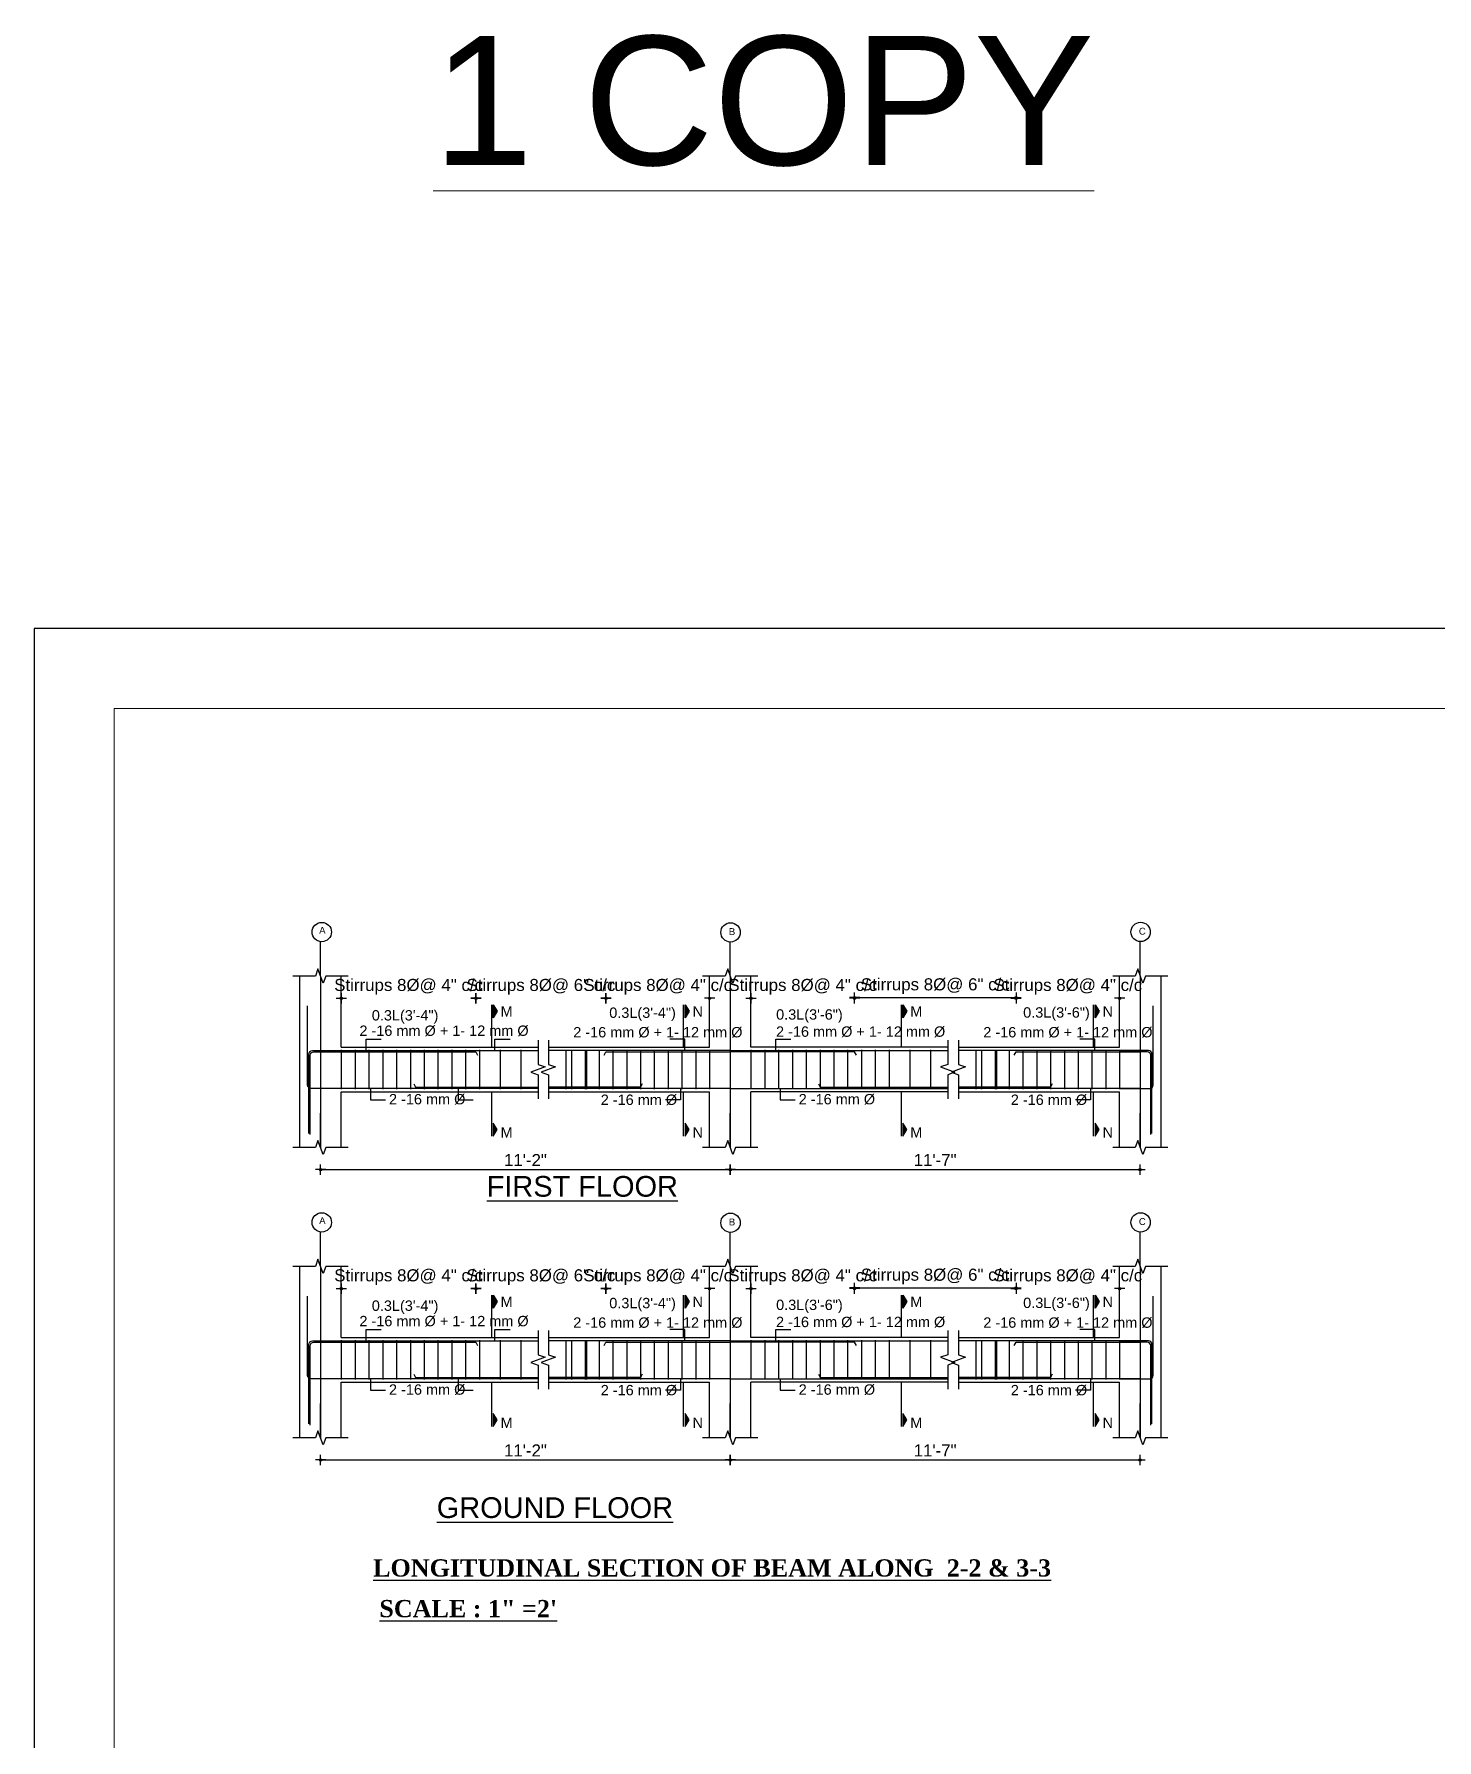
# Model space of a CAD drawing. Header units: inches. Extents: x 10143 to 23587, y -150 to 2442.
# Drawn here: x 13632 to 14444, y 1453 to 2442 of the extents above; entities that cross this region are included whole.
import ezdxf
from ezdxf.enums import TextEntityAlignment as Align

# ---------------------------------------------------------------- set-up
doc = ezdxf.new("R2010")
doc.units = ezdxf.units.IN
doc.header["$LTSCALE"] = 0.5
doc.header["$MEASUREMENT"] = 0
doc.header["$PDMODE"] = 66
doc.layers.add('DIMENSION', color=5, linetype='Continuous')
doc.layers.add('ELE1', color=3, linetype='Continuous', lineweight=9)
doc.layers.add('TEXT', color=220, linetype='Continuous', lineweight=9)
doc.styles.add('1.8', font='times.ttf', dxfattribs={"width": 0.8, "height": 6})
doc.styles.add('style1', font='arial.ttf', dxfattribs={"height": 7})
doc.dimstyles.new('1.4', dxfattribs={"dimscale": 0, "dimtxt": 6, "dimasz": 0.5, "dimexe": 2, "dimexo": 9, "dimgap": 2, "dimtad": 1, "dimdec": 0, "dimlfac": 0.5, "dimzin": 3, "dimdsep": 46, "dimlunit": 4, "dimtxsty": '1.8', "dimblk": 'DIM', "dimcen": 3, "dimdle": 3, "dimse1": 1, "dimse2": 1, "dimclrd": 256, "dimclre": 256, "dimclrt": 7, "dimadec": 1, "dimazin": 2, "dimtfac": 1, "dimtdec": 0, "dimtix": 1, "dimtofl": 0, "dimtmove": 2, "dimatfit": 3, "dimldrblk": 'ARW', "dimfxl": 2, "dimfrac": 2, "dimtolj": 2, "dimtzin": 0, "dimarcsym": 0})

# ---------------------------------------------------------------- blocks, each defined once
blk = doc.blocks.new('DIM')
at = {"layer": 'DIMENSION'}
h = blk.add_hatch(color=256, dxfattribs=at)
h.paths.add_polyline_path([(0, 1.3), (0, 0), (1.3, 0, 0.414214)])
h.paths.add_polyline_path([(1.3, 0), (0, 0), (0, -1.3, 0.414214)])
h.paths.add_polyline_path([(0, 0), (-1.3, 0, 0.414214), (0, -1.3)])
h.paths.add_polyline_path([(0, 1.3, 0.414214), (-1.3, 0), (0, 0)])
for p, q in [((-6, 0), (6, 0)), ((0, 6), (0, -6))]:
    blk.add_line(p, q, dxfattribs=at)
blk.add_circle((0, 0), 1.28, dxfattribs=at)
blk = doc.blocks.new('*D1229')
at = {"lineweight": -2, "transparency": 16777216}
for p, q in [((13809.04, 1714.93), (13808.54, 1714.93)), ((13888.04, 1714.93), (13888.54, 1714.93))]:
    blk.add_line(p, q, dxfattribs=at)
at = {"layer": 'Defpoints', "color": 0, "transparency": 16777216}
for p in [(13887.54, 1714.93), (13809.54, 1702.96), (13887.54, 1698.39)]:
    blk.add_point(p, dxfattribs=at)
at = {"lineweight": -2, "transparency": 16777216, "xscale": 0.5, "yscale": 0.5, "zscale": 0.5}
blk.add_blockref('DIM', (13809.54, 1714.93), dxfattribs=at)
at = {"lineweight": -2, "transparency": 16777216, "xscale": 0.5, "yscale": 0.5, "zscale": 0.5, "rotation": 180}
blk.add_blockref('DIM', (13887.54, 1714.93), dxfattribs=at)
at = {"color": 7, "transparency": 16777216, "insert": (13848.54, 1721.59), "char_height": 7, "attachment_point": 5, "style": 'style1'}
blk.add_mtext('\\A2;Stirrups 8%%C@ 4" c/c', dxfattribs=at)
blk = doc.blocks.new('ARW')
at = {"layer": 'DIMENSION'}
blk.add_lwpolyline([(-0.5, 0, 0, 3, 0), (-5.5, 0, 0, 0, 0), (-0.5, 0, 0, 0, 0)], format="xyseb", dxfattribs=at)
blk = doc.blocks.new('*D1230')
at = {"lineweight": -2, "transparency": 16777216}
for p, q in [((13887.04, 1714.93), (13886.54, 1714.93)), ((13963.39, 1714.93), (13963.89, 1714.93))]:
    blk.add_line(p, q, dxfattribs=at)
at = {"layer": 'Defpoints', "color": 0, "transparency": 16777216}
for p in [(13962.89, 1714.93), (13887.54, 1698.39), (13962.89, 1683.88)]:
    blk.add_point(p, dxfattribs=at)
at = {"lineweight": -2, "transparency": 16777216, "xscale": 0.5, "yscale": 0.5, "zscale": 0.5}
blk.add_blockref('DIM', (13887.54, 1714.93), dxfattribs=at)
at = {"lineweight": -2, "transparency": 16777216, "xscale": 0.5, "yscale": 0.5, "zscale": 0.5, "rotation": 180}
blk.add_blockref('DIM', (13962.89, 1714.93), dxfattribs=at)
at = {"color": 7, "transparency": 16777216, "insert": (13925.22, 1721.59), "char_height": 7, "attachment_point": 5, "style": 'style1'}
blk.add_mtext('\\A2;Stirrups 8%%C@ 6" c/c', dxfattribs=at)
blk = doc.blocks.new('*D1231')
at = {"lineweight": -2, "transparency": 16777216}
for p, q in [((13962.39, 1714.93), (13961.89, 1714.93)), ((14023.39, 1714.93), (14023.89, 1714.93))]:
    blk.add_line(p, q, dxfattribs=at)
at = {"layer": 'Defpoints', "color": 0, "transparency": 16777216}
for p in [(14022.89, 1714.93), (14022.89, 1701.39), (13962.89, 1683.88)]:
    blk.add_point(p, dxfattribs=at)
at = {"lineweight": -2, "transparency": 16777216, "xscale": 0.5, "yscale": 0.5, "zscale": 0.5}
blk.add_blockref('DIM', (13962.89, 1714.93), dxfattribs=at)
at = {"lineweight": -2, "transparency": 16777216, "xscale": 0.5, "yscale": 0.5, "zscale": 0.5, "rotation": 180}
blk.add_blockref('DIM', (14022.89, 1714.93), dxfattribs=at)
at = {"color": 7, "transparency": 16777216, "insert": (13992.89, 1721.59), "char_height": 7, "attachment_point": 5, "style": 'style1'}
blk.add_mtext('\\A2;Stirrups 8%%C@ 4" c/c', dxfattribs=at)
blk = doc.blocks.new('*D1232')
at = {"lineweight": -2, "transparency": 16777216}
for p, q in [((14046.39, 1714.93), (14045.89, 1714.93)), ((14107.39, 1714.93), (14107.89, 1714.93))]:
    blk.add_line(p, q, dxfattribs=at)
at = {"layer": 'Defpoints', "color": 0, "transparency": 16777216}
for p in [(14046.89, 1714.93), (14046.89, 1701.39), (14106.89, 1683.88)]:
    blk.add_point(p, dxfattribs=at)
at = {"lineweight": -2, "transparency": 16777216, "xscale": 0.5, "yscale": 0.5, "zscale": 0.5}
blk.add_blockref('DIM', (14046.89, 1714.93), dxfattribs=at)
at = {"lineweight": -2, "transparency": 16777216, "xscale": 0.5, "yscale": 0.5, "zscale": 0.5, "rotation": 180}
blk.add_blockref('DIM', (14106.89, 1714.93), dxfattribs=at)
at = {"color": 7, "transparency": 16777216, "insert": (14076.89, 1721.59), "char_height": 7, "attachment_point": 5, "style": 'style1'}
blk.add_mtext('\\A2;Stirrups 8%%C@ 4" c/c', dxfattribs=at)
blk = doc.blocks.new('*D1233')
at = {"lineweight": -2, "transparency": 16777216}
for p, q in [((14199.96, 1714.93), (14199.46, 1714.93)), ((14260.96, 1714.93), (14261.46, 1714.93))]:
    blk.add_line(p, q, dxfattribs=at)
at = {"layer": 'Defpoints', "color": 0, "transparency": 16777216}
for p in [(14260.46, 1714.93), (14260.46, 1701.39), (14200.46, 1683.88)]:
    blk.add_point(p, dxfattribs=at)
at = {"lineweight": -2, "transparency": 16777216, "xscale": 0.5, "yscale": 0.5, "zscale": 0.5}
blk.add_blockref('DIM', (14200.46, 1714.93), dxfattribs=at)
at = {"lineweight": -2, "transparency": 16777216, "xscale": 0.5, "yscale": 0.5, "zscale": 0.5, "rotation": 180}
blk.add_blockref('DIM', (14260.46, 1714.93), dxfattribs=at)
at = {"color": 7, "transparency": 16777216, "insert": (14230.46, 1721.59), "char_height": 7, "attachment_point": 5, "style": 'style1'}
blk.add_mtext('\\A2;Stirrups 8%%C@ 4" c/c', dxfattribs=at)
blk = doc.blocks.new('*D1241')
at = {"lineweight": -2, "transparency": 16777216}
blk.add_line((14107.39, 1715.3), (14199.96, 1715.3), dxfattribs=at)
at = {"layer": 'Defpoints', "color": 0, "transparency": 16777216}
for p in [(14200.46, 1715.3), (14106.89, 1683.88), (14200.46, 1683.88)]:
    blk.add_point(p, dxfattribs=at)
at = {"lineweight": -2, "transparency": 16777216, "xscale": 0.5, "yscale": 0.5, "zscale": 0.5, "rotation": 180}
blk.add_blockref('DIM', (14106.89, 1715.3), dxfattribs=at)
at = {"lineweight": -2, "transparency": 16777216, "xscale": 0.5, "yscale": 0.5, "zscale": 0.5}
blk.add_blockref('DIM', (14200.46, 1715.3), dxfattribs=at)
at = {"color": 7, "transparency": 16777216, "insert": (14153.68, 1721.96), "char_height": 7, "attachment_point": 5, "style": 'style1'}
blk.add_mtext('\\A2;Stirrups 8%%C@ 6" c/c', dxfattribs=at)
blk = doc.blocks.new('*D1234')
at = {"lineweight": -2, "transparency": 16777216}
blk.add_line((13798.04, 1615.62), (14034.39, 1615.62), dxfattribs=at)
at = {"layer": 'Defpoints', "color": 0, "transparency": 16777216}
for p in [(13797.54, 1628.44), (14034.89, 1628.44), (14034.89, 1615.62)]:
    blk.add_point(p, dxfattribs=at)
at = {"lineweight": -2, "transparency": 16777216, "xscale": 0.5, "yscale": 0.5, "zscale": 0.5, "rotation": 180}
blk.add_blockref('DIM', (13797.54, 1615.62), dxfattribs=at)
at = {"lineweight": -2, "transparency": 16777216, "xscale": 0.5, "yscale": 0.5, "zscale": 0.5}
blk.add_blockref('DIM', (14034.89, 1615.62), dxfattribs=at)
at = {"color": 7, "transparency": 16777216, "insert": (13916.22, 1621.14), "char_height": 7, "attachment_point": 5, "style": 'style1'}
blk.add_mtext('\\A2;11\'-2"', dxfattribs=at)
blk = doc.blocks.new('*D1235')
at = {"lineweight": -2, "transparency": 16777216}
blk.add_line((14035.39, 1615.62), (14271.75, 1615.62), dxfattribs=at)
at = {"layer": 'Defpoints', "color": 0, "transparency": 16777216}
for p in [(14034.89, 1628.44), (14272.25, 1628.44), (14272.25, 1615.62)]:
    blk.add_point(p, dxfattribs=at)
at = {"lineweight": -2, "transparency": 16777216, "xscale": 0.5, "yscale": 0.5, "zscale": 0.5, "rotation": 180}
blk.add_blockref('DIM', (14034.89, 1615.62), dxfattribs=at)
at = {"lineweight": -2, "transparency": 16777216, "xscale": 0.5, "yscale": 0.5, "zscale": 0.5}
blk.add_blockref('DIM', (14272.25, 1615.62), dxfattribs=at)
at = {"color": 7, "transparency": 16777216, "insert": (14153.57, 1621.14), "char_height": 7, "attachment_point": 5, "style": 'style1'}
blk.add_mtext('\\A2;11\'-7"', dxfattribs=at)
blk = doc.blocks.new('*D1236')
at = {"lineweight": -2, "transparency": 16777216}
for p, q in [((13809.04, 1883.23), (13808.54, 1883.23)), ((13888.04, 1883.23), (13888.54, 1883.23))]:
    blk.add_line(p, q, dxfattribs=at)
at = {"layer": 'Defpoints', "color": 0, "transparency": 16777216}
for p in [(13887.54, 1883.23), (13809.54, 1871.25), (13887.54, 1866.68)]:
    blk.add_point(p, dxfattribs=at)
at = {"lineweight": -2, "transparency": 16777216, "xscale": 0.5, "yscale": 0.5, "zscale": 0.5}
blk.add_blockref('DIM', (13809.54, 1883.23), dxfattribs=at)
at = {"lineweight": -2, "transparency": 16777216, "xscale": 0.5, "yscale": 0.5, "zscale": 0.5, "rotation": 180}
blk.add_blockref('DIM', (13887.54, 1883.23), dxfattribs=at)
at = {"color": 7, "transparency": 16777216, "insert": (13848.54, 1889.88), "char_height": 7, "attachment_point": 5, "style": 'style1'}
blk.add_mtext('\\A2;Stirrups 8%%C@ 4" c/c', dxfattribs=at)
blk = doc.blocks.new('*D1237')
at = {"lineweight": -2, "transparency": 16777216}
for p, q in [((13887.04, 1883.23), (13886.54, 1883.23)), ((13963.39, 1883.23), (13963.89, 1883.23))]:
    blk.add_line(p, q, dxfattribs=at)
at = {"layer": 'Defpoints', "color": 0, "transparency": 16777216}
for p in [(13962.89, 1883.23), (13887.54, 1866.68), (13962.89, 1852.17)]:
    blk.add_point(p, dxfattribs=at)
at = {"lineweight": -2, "transparency": 16777216, "xscale": 0.5, "yscale": 0.5, "zscale": 0.5}
blk.add_blockref('DIM', (13887.54, 1883.23), dxfattribs=at)
at = {"lineweight": -2, "transparency": 16777216, "xscale": 0.5, "yscale": 0.5, "zscale": 0.5, "rotation": 180}
blk.add_blockref('DIM', (13962.89, 1883.23), dxfattribs=at)
at = {"color": 7, "transparency": 16777216, "insert": (13925.22, 1889.88), "char_height": 7, "attachment_point": 5, "style": 'style1'}
blk.add_mtext('\\A2;Stirrups 8%%C@ 6" c/c', dxfattribs=at)
blk = doc.blocks.new('*D1238')
at = {"lineweight": -2, "transparency": 16777216}
for p, q in [((13962.39, 1883.23), (13961.89, 1883.23)), ((14023.39, 1883.23), (14023.89, 1883.23))]:
    blk.add_line(p, q, dxfattribs=at)
at = {"layer": 'Defpoints', "color": 0, "transparency": 16777216}
for p in [(14022.89, 1883.23), (14022.89, 1869.68), (13962.89, 1852.17)]:
    blk.add_point(p, dxfattribs=at)
at = {"lineweight": -2, "transparency": 16777216, "xscale": 0.5, "yscale": 0.5, "zscale": 0.5}
blk.add_blockref('DIM', (13962.89, 1883.23), dxfattribs=at)
at = {"lineweight": -2, "transparency": 16777216, "xscale": 0.5, "yscale": 0.5, "zscale": 0.5, "rotation": 180}
blk.add_blockref('DIM', (14022.89, 1883.23), dxfattribs=at)
at = {"color": 7, "transparency": 16777216, "insert": (13992.89, 1889.88), "char_height": 7, "attachment_point": 5, "style": 'style1'}
blk.add_mtext('\\A2;Stirrups 8%%C@ 4" c/c', dxfattribs=at)
blk = doc.blocks.new('*D1239')
at = {"lineweight": -2, "transparency": 16777216}
for p, q in [((14046.39, 1883.23), (14045.89, 1883.23)), ((14107.39, 1883.23), (14107.89, 1883.23))]:
    blk.add_line(p, q, dxfattribs=at)
at = {"layer": 'Defpoints', "color": 0, "transparency": 16777216}
for p in [(14046.89, 1883.23), (14046.89, 1869.68), (14106.89, 1852.17)]:
    blk.add_point(p, dxfattribs=at)
at = {"lineweight": -2, "transparency": 16777216, "xscale": 0.5, "yscale": 0.5, "zscale": 0.5}
blk.add_blockref('DIM', (14046.89, 1883.23), dxfattribs=at)
at = {"lineweight": -2, "transparency": 16777216, "xscale": 0.5, "yscale": 0.5, "zscale": 0.5, "rotation": 180}
blk.add_blockref('DIM', (14106.89, 1883.23), dxfattribs=at)
at = {"color": 7, "transparency": 16777216, "insert": (14076.89, 1889.88), "char_height": 7, "attachment_point": 5, "style": 'style1'}
blk.add_mtext('\\A2;Stirrups 8%%C@ 4" c/c', dxfattribs=at)
blk = doc.blocks.new('*D1240')
at = {"lineweight": -2, "transparency": 16777216}
for p, q in [((14199.96, 1883.23), (14199.46, 1883.23)), ((14260.96, 1883.23), (14261.46, 1883.23))]:
    blk.add_line(p, q, dxfattribs=at)
at = {"layer": 'Defpoints', "color": 0, "transparency": 16777216}
for p in [(14260.46, 1883.23), (14260.46, 1869.68), (14200.46, 1852.17)]:
    blk.add_point(p, dxfattribs=at)
at = {"lineweight": -2, "transparency": 16777216, "xscale": 0.5, "yscale": 0.5, "zscale": 0.5}
blk.add_blockref('DIM', (14200.46, 1883.23), dxfattribs=at)
at = {"lineweight": -2, "transparency": 16777216, "xscale": 0.5, "yscale": 0.5, "zscale": 0.5, "rotation": 180}
blk.add_blockref('DIM', (14260.46, 1883.23), dxfattribs=at)
at = {"color": 7, "transparency": 16777216, "insert": (14230.46, 1889.88), "char_height": 7, "attachment_point": 5, "style": 'style1'}
blk.add_mtext('\\A2;Stirrups 8%%C@ 4" c/c', dxfattribs=at)
blk = doc.blocks.new('*D1242')
at = {"lineweight": -2, "transparency": 16777216}
blk.add_line((14107.39, 1883.6), (14199.96, 1883.6), dxfattribs=at)
at = {"layer": 'Defpoints', "color": 0, "transparency": 16777216}
for p in [(14200.46, 1883.6), (14106.89, 1852.17), (14200.46, 1852.17)]:
    blk.add_point(p, dxfattribs=at)
at = {"lineweight": -2, "transparency": 16777216, "xscale": 0.5, "yscale": 0.5, "zscale": 0.5, "rotation": 180}
blk.add_blockref('DIM', (14106.89, 1883.6), dxfattribs=at)
at = {"lineweight": -2, "transparency": 16777216, "xscale": 0.5, "yscale": 0.5, "zscale": 0.5}
blk.add_blockref('DIM', (14200.46, 1883.6), dxfattribs=at)
at = {"color": 7, "transparency": 16777216, "insert": (14153.68, 1890.25), "char_height": 7, "attachment_point": 5, "style": 'style1'}
blk.add_mtext('\\A2;Stirrups 8%%C@ 6" c/c', dxfattribs=at)
blk = doc.blocks.new('*D1243')
at = {"lineweight": -2, "transparency": 16777216}
blk.add_line((13798.04, 1783.92), (14034.39, 1783.92), dxfattribs=at)
at = {"layer": 'Defpoints', "color": 0, "transparency": 16777216}
for p in [(13797.54, 1796.73), (14034.89, 1796.73), (14034.89, 1783.92)]:
    blk.add_point(p, dxfattribs=at)
at = {"lineweight": -2, "transparency": 16777216, "xscale": 0.5, "yscale": 0.5, "zscale": 0.5, "rotation": 180}
blk.add_blockref('DIM', (13797.54, 1783.92), dxfattribs=at)
at = {"lineweight": -2, "transparency": 16777216, "xscale": 0.5, "yscale": 0.5, "zscale": 0.5}
blk.add_blockref('DIM', (14034.89, 1783.92), dxfattribs=at)
at = {"color": 7, "transparency": 16777216, "insert": (13916.22, 1789.43), "char_height": 7, "attachment_point": 5, "style": 'style1'}
blk.add_mtext('\\A2;11\'-2"', dxfattribs=at)
blk = doc.blocks.new('*D1244')
at = {"lineweight": -2, "transparency": 16777216}
blk.add_line((14035.39, 1783.92), (14271.75, 1783.92), dxfattribs=at)
at = {"layer": 'Defpoints', "color": 0, "transparency": 16777216}
for p in [(14034.89, 1796.73), (14272.25, 1796.73), (14272.25, 1783.92)]:
    blk.add_point(p, dxfattribs=at)
at = {"lineweight": -2, "transparency": 16777216, "xscale": 0.5, "yscale": 0.5, "zscale": 0.5, "rotation": 180}
blk.add_blockref('DIM', (14034.89, 1783.92), dxfattribs=at)
at = {"lineweight": -2, "transparency": 16777216, "xscale": 0.5, "yscale": 0.5, "zscale": 0.5}
blk.add_blockref('DIM', (14272.25, 1783.92), dxfattribs=at)
at = {"color": 7, "transparency": 16777216, "insert": (14153.57, 1789.43), "char_height": 7, "attachment_point": 5, "style": 'style1'}
blk.add_mtext('\\A2;11\'-7"', dxfattribs=at)

msp = doc.modelspace()

# ---------------------------------------------------------------- hatches: boundary and pattern name
for points in [[(13897.53, 1879.47), (13897.53, 1871.96), (13899.84, 1875.72)], [(14008.69, 1879.47), (14008.69, 1871.96), (14011, 1875.72)], [(14134.88, 1879.47), (14134.88, 1871.96), (14137.19, 1875.72)], [(14246.26, 1879.47), (14246.26, 1871.96), (14248.57, 1875.72)], [(13897.53, 1803.33), (13897.53, 1810.83), (13899.84, 1807.08)], [(14008.69, 1803.33), (14008.69, 1810.83), (14011, 1807.08)], [(14134.88, 1803.33), (14134.88, 1810.83), (14137.19, 1807.08)], [(14246.26, 1803.33), (14246.26, 1810.83), (14248.57, 1807.08)], [(13897.53, 1711.17), (13897.53, 1703.67), (13899.84, 1707.42)], [(14008.69, 1711.17), (14008.69, 1703.67), (14011, 1707.42)], [(14134.88, 1711.17), (14134.88, 1703.67), (14137.19, 1707.42)], [(14246.26, 1711.17), (14246.26, 1703.67), (14248.57, 1707.42)], [(13897.53, 1635.03), (13897.53, 1642.54), (13899.84, 1638.79)], [(14008.69, 1635.03), (14008.69, 1642.54), (14011, 1638.79)], [(14134.88, 1635.03), (14134.88, 1642.54), (14137.19, 1638.79)], [(14246.26, 1635.03), (14246.26, 1642.54), (14248.57, 1638.79)]]:
    msp.add_hatch(color=256).paths.add_polyline_path(points)

# ---------------------------------------------------------------- linework, layer by layer
for p, q in [((13797.54, 1896.09), (13797.54, 1916.04)), ((14034.89, 1896.09), (14034.89, 1916.04)), ((14272.46, 1896.09), (14272.46, 1916.04)), ((13785.54, 1828.92), (13785.54, 1896.09)), ((13797.54, 1896.09), (13797.54, 1796.73)), ((13809.54, 1854.92), (13809.54, 1896.09)), ((14022.89, 1854.92), (14022.89, 1896.09)), ((14034.89, 1896.09), (14034.89, 1796.73)), ((14046.89, 1854.92), (14046.89, 1896.09)), ((14260.46, 1854.92), (14260.46, 1896.09)), ((14272.46, 1896.09), (14272.46, 1796.73)), ((14284.46, 1852.17), (14284.46, 1896.09)), ((13896.68, 1854.92), (13896.68, 1879.42)), ((14007.84, 1854.92), (14007.84, 1879.42)), ((14134.03, 1854.92), (14134.03, 1879.42)), ((14245.4, 1854.92), (14245.4, 1879.42)), ((13809.54, 1854.92), (13923.54, 1854.92)), ((13809.54, 1853.32), (13809.54, 1830.52)), ((13817.54, 1853.32), (13817.54, 1830.52)), ((13825.54, 1853.32), (13825.54, 1830.52)), ((13833.54, 1853.32), (13833.54, 1830.52)), ((13841.54, 1853.32), (13841.54, 1830.52)), ((13849.54, 1853.32), (13849.54, 1830.52)), ((13857.54, 1853.32), (13857.54, 1830.52)), ((13865.54, 1853.32), (13865.54, 1830.52)), ((13873.54, 1853.32), (13873.54, 1830.52)), ((13881.54, 1853.32), (13881.54, 1830.52)), ((13889.54, 1853.32), (13889.54, 1830.52)), ((13901.54, 1853.32), (13901.54, 1830.52)), ((13913.54, 1853.32), (13913.54, 1830.52)), ((13929.54, 1854.92), (14022.89, 1854.92)), ((14034.89, 1852.92), (13929.54, 1852.92)), ((13939.54, 1853.32), (13939.54, 1830.52)), ((13942.89, 1853.32), (13942.89, 1830.52)), ((13950.89, 1853.32), (13950.89, 1830.52)), ((13951.54, 1853.32), (13951.54, 1830.52)), ((13958.89, 1853.32), (13958.89, 1830.52)), ((13966.89, 1853.32), (13966.89, 1830.52)), ((13974.89, 1853.32), (13974.89, 1830.52)), ((13982.89, 1853.32), (13982.89, 1830.52)), ((13990.89, 1853.32), (13990.89, 1830.52)), ((13998.89, 1853.32), (13998.89, 1830.52)), ((14006.89, 1853.32), (14006.89, 1830.52)), ((14014.89, 1853.32), (14014.89, 1830.52)), ((14022.89, 1853.32), (14022.89, 1830.52)), ((14034.89, 1852.92), (14160.89, 1852.92)), ((14160.89, 1854.92), (14046.89, 1854.92)), ((14046.89, 1853.32), (14046.89, 1830.52)), ((14054.89, 1853.32), (14054.89, 1830.52)), ((14062.89, 1853.32), (14062.89, 1830.52)), ((14070.89, 1853.32), (14070.89, 1830.52)), ((14078.89, 1853.32), (14078.89, 1830.52)), ((14086.89, 1853.32), (14086.89, 1830.52)), ((14094.89, 1853.32), (14094.89, 1830.52)), ((14102.89, 1853.32), (14102.89, 1830.52)), ((14110.89, 1853.32), (14110.89, 1830.52)), ((14118.89, 1853.32), (14118.89, 1830.52)), ((14126.89, 1853.32), (14126.89, 1830.52)), ((14138.89, 1853.32), (14138.89, 1830.52)), ((14150.89, 1853.32), (14150.89, 1830.52)), ((14167.11, 1854.92), (14260.46, 1854.92)), ((14272.46, 1852.92), (14167.11, 1852.92)), ((14177.11, 1853.32), (14177.11, 1830.52)), ((14180.46, 1853.32), (14180.46, 1830.52)), ((14188.46, 1853.32), (14188.46, 1830.52)), ((14189.11, 1853.32), (14189.11, 1830.52)), ((14196.46, 1853.32), (14196.46, 1830.52)), ((14204.46, 1853.32), (14204.46, 1830.52)), ((14212.46, 1853.32), (14212.46, 1830.52)), ((14220.46, 1853.32), (14220.46, 1830.52)), ((14228.46, 1853.32), (14228.46, 1830.52)), ((14236.46, 1853.32), (14236.46, 1830.52)), ((14244.46, 1853.32), (14244.46, 1830.52)), ((14252.46, 1853.32), (14252.46, 1830.52)), ((14260.46, 1853.32), (14260.46, 1830.52)), ((14284.46, 1796.73), (14284.46, 1852.17)), ((14034.89, 1830.92), (13929.54, 1830.92)), ((14034.89, 1830.92), (14160.89, 1830.92)), ((14272.46, 1830.92), (14167.11, 1830.92)), ((13785.54, 1796.73), (13785.54, 1828.92)), ((13809.54, 1796.73), (13809.54, 1828.92)), ((13809.54, 1828.92), (13923.54, 1828.92)), ((13896.68, 1803.38), (13896.68, 1828.92)), ((13929.54, 1828.92), (14022.89, 1828.92)), ((14007.84, 1803.38), (14007.84, 1828.92)), ((14022.89, 1796.73), (14022.89, 1828.92)), ((14160.89, 1828.92), (14046.89, 1828.92)), ((14046.89, 1796.73), (14046.89, 1828.92)), ((14134.03, 1803.38), (14134.03, 1828.92)), ((14167.11, 1828.92), (14260.46, 1828.92)), ((14245.4, 1803.38), (14245.4, 1828.92)), ((14260.46, 1796.73), (14260.46, 1828.92)), ((13797.54, 1796.73), (13797.54, 1816.68)), ((14034.89, 1796.73), (14034.89, 1816.68)), ((14272.46, 1796.73), (14272.46, 1816.68)), ((13797.54, 1727.79), (13797.54, 1747.74)), ((14034.89, 1727.79), (14034.89, 1747.74)), ((14272.46, 1727.79), (14272.46, 1747.74)), ((13785.54, 1660.63), (13785.54, 1727.79)), ((13797.54, 1727.79), (13797.54, 1628.44)), ((13809.54, 1686.63), (13809.54, 1727.79)), ((14022.89, 1686.63), (14022.89, 1727.79)), ((14034.89, 1727.79), (14034.89, 1628.44)), ((14046.89, 1686.63), (14046.89, 1727.79)), ((14260.46, 1686.63), (14260.46, 1727.79)), ((14272.46, 1727.79), (14272.46, 1628.44)), ((14284.46, 1683.88), (14284.46, 1727.79)), ((13896.68, 1686.63), (13896.68, 1711.12)), ((14007.84, 1686.63), (14007.84, 1711.12)), ((14134.03, 1686.63), (14134.03, 1711.12)), ((14245.4, 1686.63), (14245.4, 1711.12)), ((13809.54, 1686.63), (13923.54, 1686.63)), ((13809.54, 1685.03), (13809.54, 1662.23)), ((13817.54, 1685.03), (13817.54, 1662.23)), ((13825.54, 1685.03), (13825.54, 1662.23)), ((13833.54, 1685.03), (13833.54, 1662.23)), ((13841.54, 1685.03), (13841.54, 1662.23)), ((13849.54, 1685.03), (13849.54, 1662.23)), ((13857.54, 1685.03), (13857.54, 1662.23)), ((13865.54, 1685.03), (13865.54, 1662.23)), ((13873.54, 1685.03), (13873.54, 1662.23)), ((13881.54, 1685.03), (13881.54, 1662.23)), ((13889.54, 1685.03), (13889.54, 1662.23)), ((13901.54, 1685.03), (13901.54, 1662.23)), ((13913.54, 1685.03), (13913.54, 1662.23)), ((13929.54, 1686.63), (14022.89, 1686.63)), ((14034.89, 1684.63), (13929.54, 1684.63)), ((13939.54, 1685.03), (13939.54, 1662.23)), ((13942.89, 1685.03), (13942.89, 1662.23)), ((13950.89, 1685.03), (13950.89, 1662.23)), ((13951.54, 1685.03), (13951.54, 1662.23)), ((13958.89, 1685.03), (13958.89, 1662.23)), ((13966.89, 1685.03), (13966.89, 1662.23)), ((13974.89, 1685.03), (13974.89, 1662.23)), ((13982.89, 1685.03), (13982.89, 1662.23)), ((13990.89, 1685.03), (13990.89, 1662.23)), ((13998.89, 1685.03), (13998.89, 1662.23)), ((14006.89, 1685.03), (14006.89, 1662.23)), ((14014.89, 1685.03), (14014.89, 1662.23)), ((14022.89, 1685.03), (14022.89, 1662.23)), ((14034.89, 1684.63), (14160.89, 1684.63)), ((14160.89, 1686.63), (14046.89, 1686.63)), ((14046.89, 1685.03), (14046.89, 1662.23)), ((14054.89, 1685.03), (14054.89, 1662.23)), ((14062.89, 1685.03), (14062.89, 1662.23)), ((14070.89, 1685.03), (14070.89, 1662.23)), ((14078.89, 1685.03), (14078.89, 1662.23)), ((14086.89, 1685.03), (14086.89, 1662.23)), ((14094.89, 1685.03), (14094.89, 1662.23)), ((14102.89, 1685.03), (14102.89, 1662.23)), ((14110.89, 1685.03), (14110.89, 1662.23)), ((14118.89, 1685.03), (14118.89, 1662.23)), ((14126.89, 1685.03), (14126.89, 1662.23)), ((14138.89, 1685.03), (14138.89, 1662.23)), ((14150.89, 1685.03), (14150.89, 1662.23)), ((14167.11, 1686.63), (14260.46, 1686.63)), ((14272.46, 1684.63), (14167.11, 1684.63)), ((14177.11, 1685.03), (14177.11, 1662.23)), ((14180.46, 1685.03), (14180.46, 1662.23)), ((14188.46, 1685.03), (14188.46, 1662.23)), ((14189.11, 1685.03), (14189.11, 1662.23)), ((14196.46, 1685.03), (14196.46, 1662.23)), ((14204.46, 1685.03), (14204.46, 1662.23)), ((14212.46, 1685.03), (14212.46, 1662.23)), ((14220.46, 1685.03), (14220.46, 1662.23)), ((14228.46, 1685.03), (14228.46, 1662.23)), ((14236.46, 1685.03), (14236.46, 1662.23)), ((14244.46, 1685.03), (14244.46, 1662.23)), ((14252.46, 1685.03), (14252.46, 1662.23)), ((14260.46, 1685.03), (14260.46, 1662.23)), ((14284.46, 1628.44), (14284.46, 1683.88)), ((14034.89, 1662.63), (13929.54, 1662.63)), ((14034.89, 1662.63), (14160.89, 1662.63)), ((14272.46, 1662.63), (14167.11, 1662.63)), ((13785.54, 1628.44), (13785.54, 1660.63)), ((13809.54, 1628.44), (13809.54, 1660.63)), ((13809.54, 1660.63), (13923.54, 1660.63)), ((13896.68, 1635.08), (13896.68, 1660.63)), ((13929.54, 1660.63), (14022.89, 1660.63)), ((14007.84, 1635.08), (14007.84, 1660.63)), ((14022.89, 1628.44), (14022.89, 1660.63)), ((14160.89, 1660.63), (14046.89, 1660.63)), ((14046.89, 1628.44), (14046.89, 1660.63)), ((14134.03, 1635.08), (14134.03, 1660.63)), ((14167.11, 1660.63), (14260.46, 1660.63)), ((14245.4, 1635.08), (14245.4, 1660.63)), ((14260.46, 1628.44), (14260.46, 1660.63)), ((13797.54, 1628.44), (13797.54, 1648.39)), ((14034.89, 1628.44), (14034.89, 1648.39)), ((14272.46, 1628.44), (14272.46, 1648.39))]:
    msp.add_line(p, q)
for points in [[(13813.54, 1896.09), (13800.54, 1896.09), (13799.04, 1891.96), (13796.04, 1900.21), (13794.54, 1896.09), (13781.54, 1896.09)], [(14050.89, 1896.09), (14037.89, 1896.09), (14036.39, 1891.96), (14033.39, 1900.21), (14031.89, 1896.09), (14018.89, 1896.09)], [(14288.46, 1896.09), (14275.46, 1896.09), (14273.96, 1891.96), (14270.96, 1900.21), (14269.46, 1896.09), (14256.46, 1896.09)], [(13897.53, 1871.96), (13897.53, 1879.47), (13899.84, 1875.72), (13897.53, 1871.96)], [(14008.69, 1871.96), (14008.69, 1879.47), (14011, 1875.72), (14008.69, 1871.96)], [(14134.88, 1871.96), (14134.88, 1879.47), (14137.19, 1875.72), (14134.88, 1871.96)], [(14246.26, 1871.96), (14246.26, 1879.47), (14248.57, 1875.72), (14246.26, 1871.96)], [(13923.54, 1858.92), (13923.54, 1844.92), (13927.66, 1843.42), (13919.42, 1840.42), (13923.54, 1838.92), (13923.54, 1824.92)], [(13923.54, 1858.92), (13923.54, 1844.92), (13927.66, 1843.42), (13919.42, 1840.42), (13923.54, 1838.92), (13923.54, 1824.92)], [(13929.54, 1858.92), (13929.54, 1844.92), (13933.66, 1843.42), (13925.42, 1840.42), (13929.54, 1838.92), (13929.54, 1824.92)], [(13929.54, 1858.92), (13929.54, 1844.92), (13933.66, 1843.42), (13925.42, 1840.42), (13929.54, 1838.92), (13929.54, 1824.92)], [(14160.89, 1858.92), (14160.89, 1844.92), (14156.77, 1843.42), (14165.02, 1840.42), (14160.89, 1838.92), (14160.89, 1824.92)], [(14160.89, 1858.92), (14160.89, 1844.92), (14156.77, 1843.42), (14165.02, 1840.42), (14160.89, 1838.92), (14160.89, 1824.92)], [(14167.11, 1858.92), (14167.11, 1844.92), (14171.23, 1843.42), (14162.99, 1840.42), (14167.11, 1838.92), (14167.11, 1824.92)], [(14167.11, 1858.92), (14167.11, 1844.92), (14171.23, 1843.42), (14162.99, 1840.42), (14167.11, 1838.92), (14167.11, 1824.92)], [(13797.54, 1852.92), (13923.54, 1852.92)], [(13797.54, 1852.17), (13887.54, 1852.17), (13888.5, 1850.17)], [(13961.85, 1850.17), (13962.89, 1852.17), (14034.89, 1852.17)], [(14107.94, 1850.17), (14106.89, 1852.17), (14034.89, 1852.17)], [(14199.42, 1850.17), (14200.46, 1852.17), (14272.46, 1852.17)], [(13923.54, 1830.92), (13797.54, 1830.92)], [(13851.59, 1833.67), (13852.54, 1831.67), (13923.54, 1831.67)], [(13983.85, 1833.67), (13982.89, 1831.67), (13929.54, 1831.67)], [(14085.94, 1833.67), (14086.89, 1831.67), (14160.89, 1831.67)], [(14221.42, 1833.67), (14220.46, 1831.67), (14167.11, 1831.67)], [(13897.53, 1810.83), (13897.53, 1803.33), (13899.84, 1807.08), (13897.53, 1810.83)], [(14008.69, 1810.83), (14008.69, 1803.33), (14011, 1807.08), (14008.69, 1810.83)], [(14134.88, 1810.83), (14134.88, 1803.33), (14137.19, 1807.08), (14134.88, 1810.83)], [(14246.26, 1810.83), (14246.26, 1803.33), (14248.57, 1807.08), (14246.26, 1810.83)], [(13813.54, 1796.73), (13800.54, 1796.73), (13799.04, 1792.61), (13796.04, 1800.85), (13794.54, 1796.73), (13781.54, 1796.73)], [(14050.89, 1796.73), (14037.89, 1796.73), (14036.39, 1792.61), (14033.39, 1800.85), (14031.89, 1796.73), (14018.89, 1796.73)], [(14288.46, 1796.73), (14275.46, 1796.73), (14273.96, 1792.61), (14270.96, 1800.85), (14269.46, 1796.73), (14256.46, 1796.73)], [(13813.54, 1727.79), (13800.54, 1727.79), (13799.04, 1723.67), (13796.04, 1731.91), (13794.54, 1727.79), (13781.54, 1727.79)], [(14050.89, 1727.79), (14037.89, 1727.79), (14036.39, 1723.67), (14033.39, 1731.91), (14031.89, 1727.79), (14018.89, 1727.79)], [(14288.46, 1727.79), (14275.46, 1727.79), (14273.96, 1723.67), (14270.96, 1731.91), (14269.46, 1727.79), (14256.46, 1727.79)], [(13897.53, 1703.67), (13897.53, 1711.17), (13899.84, 1707.42), (13897.53, 1703.67)], [(14008.69, 1703.67), (14008.69, 1711.17), (14011, 1707.42), (14008.69, 1703.67)], [(14134.88, 1703.67), (14134.88, 1711.17), (14137.19, 1707.42), (14134.88, 1703.67)], [(14246.26, 1703.67), (14246.26, 1711.17), (14248.57, 1707.42), (14246.26, 1703.67)], [(13923.54, 1690.63), (13923.54, 1676.63), (13927.66, 1675.13), (13919.42, 1672.13), (13923.54, 1670.63), (13923.54, 1656.63)], [(13923.54, 1690.63), (13923.54, 1676.63), (13927.66, 1675.13), (13919.42, 1672.13), (13923.54, 1670.63), (13923.54, 1656.63)], [(13929.54, 1690.63), (13929.54, 1676.63), (13933.66, 1675.13), (13925.42, 1672.13), (13929.54, 1670.63), (13929.54, 1656.63)], [(13929.54, 1690.63), (13929.54, 1676.63), (13933.66, 1675.13), (13925.42, 1672.13), (13929.54, 1670.63), (13929.54, 1656.63)], [(14160.89, 1690.63), (14160.89, 1676.63), (14156.77, 1675.13), (14165.02, 1672.13), (14160.89, 1670.63), (14160.89, 1656.63)], [(14160.89, 1690.63), (14160.89, 1676.63), (14156.77, 1675.13), (14165.02, 1672.13), (14160.89, 1670.63), (14160.89, 1656.63)], [(14167.11, 1690.63), (14167.11, 1676.63), (14171.23, 1675.13), (14162.99, 1672.13), (14167.11, 1670.63), (14167.11, 1656.63)], [(14167.11, 1690.63), (14167.11, 1676.63), (14171.23, 1675.13), (14162.99, 1672.13), (14167.11, 1670.63), (14167.11, 1656.63)], [(13797.54, 1684.63), (13923.54, 1684.63)], [(13797.54, 1683.88), (13887.54, 1683.88), (13888.5, 1681.88)], [(13961.85, 1681.88), (13962.89, 1683.88), (14034.89, 1683.88)], [(14107.94, 1681.88), (14106.89, 1683.88), (14034.89, 1683.88)], [(14199.42, 1681.88), (14200.46, 1683.88), (14272.46, 1683.88)], [(13923.54, 1662.63), (13797.54, 1662.63)], [(13851.59, 1665.38), (13852.54, 1663.38), (13923.54, 1663.38)], [(13983.85, 1665.38), (13982.89, 1663.38), (13929.54, 1663.38)], [(14085.94, 1665.38), (14086.89, 1663.38), (14160.89, 1663.38)], [(14221.42, 1665.38), (14220.46, 1663.38), (14167.11, 1663.38)], [(13897.53, 1642.54), (13897.53, 1635.03), (13899.84, 1638.79), (13897.53, 1642.54)], [(14008.69, 1642.54), (14008.69, 1635.03), (14011, 1638.79), (14008.69, 1642.54)], [(14134.88, 1642.54), (14134.88, 1635.03), (14137.19, 1638.79), (14134.88, 1642.54)], [(14246.26, 1642.54), (14246.26, 1635.03), (14248.57, 1638.79), (14246.26, 1642.54)], [(13813.54, 1628.44), (13800.54, 1628.44), (13799.04, 1624.31), (13796.04, 1632.56), (13794.54, 1628.44), (13781.54, 1628.44)], [(14050.89, 1628.44), (14037.89, 1628.44), (14036.39, 1624.31), (14033.39, 1632.56), (14031.89, 1628.44), (14018.89, 1628.44)], [(14288.46, 1628.44), (14275.46, 1628.44), (14273.96, 1624.31), (14270.96, 1632.56), (14269.46, 1628.44), (14256.46, 1628.44)]]:
    msp.add_lwpolyline(points)
for points in [[(13809.54, 1830.92), (13792.06, 1830.92, -0.414214), (13790.04, 1832.93), (13790.04, 1878.92)], [(14260.46, 1830.92), (14277.95, 1830.92, 0.414214), (14279.96, 1832.93), (14279.96, 1878.92)], [(13790.79, 1804.92), (13790.79, 1850.9, -0.414214), (13792.81, 1852.92), (13809.54, 1852.92)], [(13791.54, 1804.17), (13791.54, 1850.15, -0.414214), (13793.56, 1852.17), (13809.54, 1852.17)], [(14279.21, 1804.92), (14279.21, 1850.9, 0.414214), (14277.2, 1852.92), (14260.46, 1852.92)], [(14278.46, 1804.17), (14278.46, 1850.15, 0.414214), (14276.45, 1852.17), (14260.46, 1852.17)], [(13809.54, 1662.63), (13792.06, 1662.63, -0.414214), (13790.04, 1664.64), (13790.04, 1710.63)], [(14260.46, 1662.63), (14277.95, 1662.63, 0.414214), (14279.96, 1664.64), (14279.96, 1710.63)], [(13790.79, 1636.63), (13790.79, 1682.61, -0.414214), (13792.81, 1684.63), (13809.54, 1684.63)], [(13791.54, 1635.88), (13791.54, 1681.86, -0.414214), (13793.56, 1683.88), (13809.54, 1683.88)], [(14279.21, 1636.63), (14279.21, 1682.61, 0.414214), (14277.2, 1684.63), (14260.46, 1684.63)], [(14278.46, 1635.88), (14278.46, 1681.86, 0.414214), (14276.45, 1683.88), (14260.46, 1683.88)]]:
    msp.add_lwpolyline(points, format="xyb")
for centre in [(13798.22, 1921.61), (14035.06, 1921.41), (14272.63, 1921.64), (13798.22, 1753.32), (14035.06, 1753.12), (14272.63, 1753.34)]:
    msp.add_circle(centre, 5.6)
at = {"layer": 'Defpoints'}
msp.add_lwpolyline([(16809.18, 2097.54), (13631.58, 2097.54), (13631.58, -150.43), (16809.18, -150.43)], close=True, dxfattribs=at)
at = {"layer": 'ELE1'}
msp.add_lwpolyline([(13677.89, 2051.22), (16762.86, 2051.22), (16762.86, -104.11), (13677.89, -104.11)], close=True, dxfattribs=at)

# ---------------------------------------------------------------- texts
at = {"style": 'style1'}
for s, height, p in [('A', 4, (13796.71, 1920.62)), ('B', 4, (14034.04, 1919.86)), ('C', 4, (14271.6, 1920.09)), ('M', 6, (13901.83, 1872.63)), ('N', 6, (14013, 1872.63)), ('M', 6, (14139.19, 1872.63)), ('N', 6, (14250.56, 1872.63)), ('0.3L(3\'-4")', 6, (13827.22, 1870.34)), ('0.3L(3\'-4")', 6, (13964.78, 1871.86)), ('0.3L(3\'-6")', 6, (14061.46, 1870.84)), ('0.3L(3\'-6")', 6, (14204.59, 1872)), ('2 -16 mm %%C + 1- 12 mm %%C', 6, (13820.04, 1861.43)), ('2 -16 mm %%C + 1- 12 mm %%C', 6, (13943.92, 1860.55)), ('2 -16 mm %%C + 1- 12 mm %%C', 6, (14061.41, 1860.9)), ('2 -16 mm %%C + 1- 12 mm %%C', 6, (14181.49, 1860.55)), ('2 -16 mm %%C ', 6, (13837.18, 1821.73)), ('2 -16 mm %%C ', 6, (13959.86, 1821.41)), ('2 -16 mm %%C ', 6, (14074.54, 1821.73)), ('2 -16 mm %%C ', 6, (14197.43, 1821.41)), ('M', 6, (13901.83, 1802.5)), ('N', 6, (14013, 1802.5)), ('M', 6, (14139.19, 1802.5)), ('N', 6, (14250.56, 1802.5)), ('A', 4, (13796.71, 1752.33)), ('B', 4, (14034.04, 1751.57)), ('C', 4, (14271.6, 1751.79)), ('0.3L(3\'-4")', 6, (13827.22, 1702.05)), ('M', 6, (13901.83, 1704.34)), ('0.3L(3\'-4")', 6, (13964.78, 1703.57)), ('N', 6, (14013, 1704.34)), ('0.3L(3\'-6")', 6, (14061.46, 1702.54)), ('M', 6, (14139.19, 1704.34)), ('0.3L(3\'-6")', 6, (14204.59, 1703.71)), ('N', 6, (14250.56, 1704.34)), ('2 -16 mm %%C + 1- 12 mm %%C', 6, (13820.04, 1693.13)), ('2 -16 mm %%C + 1- 12 mm %%C', 6, (13943.92, 1692.25)), ('2 -16 mm %%C + 1- 12 mm %%C', 6, (14061.41, 1692.61)), ('2 -16 mm %%C + 1- 12 mm %%C', 6, (14181.49, 1692.25)), ('2 -16 mm %%C ', 6, (13837.18, 1653.44)), ('2 -16 mm %%C ', 6, (13959.86, 1653.11)), ('2 -16 mm %%C ', 6, (14074.54, 1653.44)), ('2 -16 mm %%C ', 6, (14197.43, 1653.11)), ('M', 6, (13901.83, 1634.21)), ('N', 6, (14013, 1634.21)), ('M', 6, (14139.19, 1634.21)), ('N', 6, (14250.56, 1634.21))]:
    msp.add_text(s, height=height, dxfattribs=at).set_placement(p)
for s, p in [('%%UFIRST FLOOR', (13949.17, 1774.21)), ('%%UGROUND FLOOR', (13933.29, 1588))]:
    msp.add_text(s, height=12, dxfattribs=at).set_placement(p, align=Align.MIDDLE_CENTER)
at = {"char_height": 10, "width": 450.6233, "attachment_point": 1, "style": 'style1'}
for s, insert in [('{\\fTimes New Roman|b1|i0|c0|p18;\\LLONGITUDINAL SECTION OF BEAM ALONG  2-2 & 3-3}', (13827.98, 1558.05)), ('{\\fTimes New Roman|b1|i0|c0|p18;\\LSCALE : 1" =2\'}', (13831.58, 1534.47))]:
    msp.add_mtext(s, dxfattribs=dict(at, insert=insert))
at = {"layer": 'TEXT', "linetype": 'Continuous', "ltscale": 48, "insert": (14245.72, 2440.92), "char_height": 49.8379, "width": 482.272, "attachment_point": 3, "style": 'style1'}
msp.add_mtext('{\\fArial TUR|b0|i0|c162|p34;\\H1.5x;\\L\\C7;1 COPY}', dxfattribs=at)

# ---------------------------------------------------------------- dimensions: what is measured, and where the dimension line sits
for base, p1, p2, text, picture, middle in [((13887.54, 1883.23), (13809.54, 1871.25), (13887.54, 1866.68), 'Stirrups 8%%C@ 4" c/c', '*D1236', (13848.54, 1889.88)), ((13962.89, 1883.23), (13887.54, 1866.68), (13962.89, 1852.17), 'Stirrups 8%%C@ 6" c/c', '*D1237', (13925.22, 1889.88)), ((14022.89, 1883.23), (13962.89, 1852.17), (14022.89, 1869.68), 'Stirrups 8%%C@ 4" c/c', '*D1238', (13992.89, 1889.88)), ((14200.46, 1883.6), (14106.89, 1852.17), (14200.46, 1852.17), 'Stirrups 8%%C@ 6" c/c', '*D1242', (14153.68, 1890.25)), ((14260.46, 1883.23), (14200.46, 1852.17), (14260.46, 1869.68), 'Stirrups 8%%C@ 4" c/c', '*D1240', (14230.46, 1889.88)), ((14034.89, 1783.92), (13797.54, 1796.73), (14034.89, 1796.73), '11\'-2"', '*D1243', (13916.22, 1789.43)), ((14272.25, 1783.92), (14034.89, 1796.73), (14272.25, 1796.73), '11\'-7"', '*D1244', (14153.57, 1789.43)), ((13887.54, 1714.93), (13809.54, 1702.96), (13887.54, 1698.39), 'Stirrups 8%%C@ 4" c/c', '*D1229', (13848.54, 1721.59)), ((13962.89, 1714.93), (13887.54, 1698.39), (13962.89, 1683.88), 'Stirrups 8%%C@ 6" c/c', '*D1230', (13925.22, 1721.59)), ((14022.89, 1714.93), (13962.89, 1683.88), (14022.89, 1701.39), 'Stirrups 8%%C@ 4" c/c', '*D1231', (13992.89, 1721.59)), ((14200.46, 1715.3), (14106.89, 1683.88), (14200.46, 1683.88), 'Stirrups 8%%C@ 6" c/c', '*D1241', (14153.68, 1721.96)), ((14260.46, 1714.93), (14200.46, 1683.88), (14260.46, 1701.39), 'Stirrups 8%%C@ 4" c/c', '*D1233', (14230.46, 1721.59)), ((14034.89, 1615.62), (13797.54, 1628.44), (14034.89, 1628.44), '11\'-2"', '*D1234', (13916.22, 1621.14)), ((14272.25, 1615.62), (14034.89, 1628.44), (14272.25, 1628.44), '11\'-7"', '*D1235', (14153.57, 1621.14))]:
    dim = msp.add_linear_dim(base=base, p1=p1, p2=p2, text=text, dimstyle='1.4', override={"dimscale": 1, "dimtxsty": 'style1'})
    dim.commit()
    dim.dimension.update_dxf_attribs({"geometry": picture, "text_midpoint": middle})
for base, p1, p2, picture, middle in [((14046.89, 1883.23), (14106.89, 1852.17), (14046.89, 1869.68), '*D1239', (14076.89, 1889.88)), ((14046.89, 1714.93), (14106.89, 1683.88), (14046.89, 1701.39), '*D1232', (14076.89, 1721.59))]:
    dim = msp.add_linear_dim(base=base, p1=p1, p2=p2, angle=180, text='Stirrups 8%%C@ 4" c/c', dimstyle='1.4', override={"dimscale": 1, "dimtxsty": 'style1'})
    dim.commit()
    dim.dimension.update_dxf_attribs({"geometry": picture, "text_midpoint": middle})

# ---------------------------------------------------------------- leaders
for points in [[(13823.9, 1853.32), (13823.9, 1859.53), (13832.62, 1859.53)], [(13898.58, 1853.32), (13898.58, 1859.53), (13907.3, 1859.53)], [(14008.54, 1853.32), (14008.54, 1859.53), (13999.82, 1859.53)], [(14061.25, 1853.32), (14061.25, 1859.53), (14069.97, 1859.53)], [(14246.11, 1853.32), (14246.11, 1859.53), (14237.39, 1859.53)], [(13826.38, 1830.52), (13826.38, 1824.31), (13835.1, 1824.31)], [(13877.31, 1830.52), (13877.31, 1824.31), (13886.03, 1824.31)], [(14006.06, 1830.52), (14006.06, 1824.31), (13997.34, 1824.31)], [(14063.73, 1830.52), (14063.73, 1824.31), (14072.45, 1824.31)], [(14243.62, 1830.52), (14243.62, 1824.31), (14234.9, 1824.31)], [(13823.9, 1685.03), (13823.9, 1691.24), (13832.62, 1691.24)], [(13898.58, 1685.03), (13898.58, 1691.24), (13907.3, 1691.24)], [(14008.54, 1685.03), (14008.54, 1691.24), (13999.82, 1691.24)], [(14061.25, 1685.03), (14061.25, 1691.24), (14069.97, 1691.24)], [(14246.11, 1685.03), (14246.11, 1691.24), (14237.39, 1691.24)], [(13826.38, 1662.23), (13826.38, 1656.02), (13835.1, 1656.02)], [(13877.31, 1662.23), (13877.31, 1656.02), (13886.03, 1656.02)], [(14006.06, 1662.23), (14006.06, 1656.02), (13997.34, 1656.02)], [(14063.73, 1662.23), (14063.73, 1656.02), (14072.45, 1656.02)], [(14243.62, 1662.23), (14243.62, 1656.02), (14234.9, 1656.02)]]:
    msp.add_leader(points, dimstyle='1.4', override={"dimscale": 1, "dimtxsty": 'style1'})

doc.saveas('drawing.dxf')
